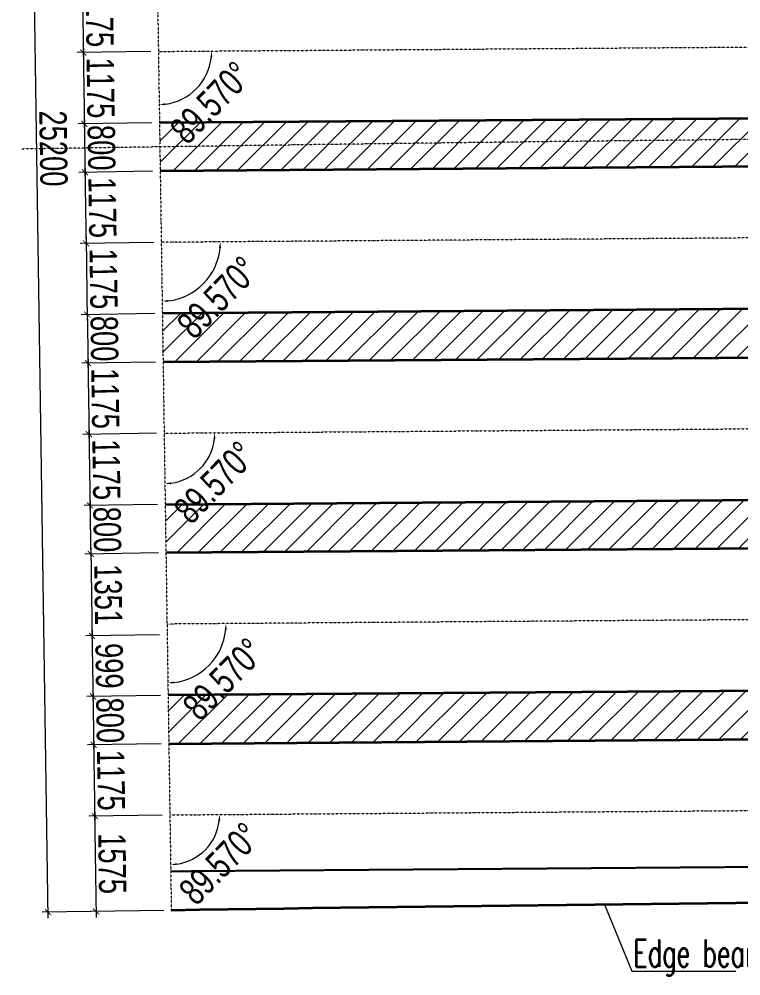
# Model space of a CAD drawing. Extents: x -2667085 to 4, y -2479164 to 2.
# Drawn here: x -2427180 to -2415282, y -2347937 to -2332149 of the extents above; entities that cross this region are included whole.
import ezdxf

# ---------------------------------------------------------------- set-up
doc = ezdxf.new("R2010")
doc.units = 0
doc.header["$MEASUREMENT"] = 0
doc.header["$PDMODE"] = 3
for name, pattern in [('DASHDOT', [1, 0.5, -0.25, 0, -0.25]), ('DASHED', [0.75, 0.5, -0.25]), ('ZXX0', [30, 13, -2, 0.5, -2, 12.5])]:
    doc.linetypes.add(name, pattern=pattern)
doc.layers.get('0').update_dxf_attribs({"linetype": 'CONTINUOUS'})
doc.layers.get('DEFPOINTS').update_dxf_attribs({"linetype": 'CONTINUOUS'})
for name, color, linetype, lineweight in [('桥－总－中心线', 1, 'ZXX0', 13), ('桥－构造轮廓－实线', 4, 'CONTINUOUS', 35), ('桥－构造轮廓－虚线', 3, 'DASHED', 25), ('桥－综合标注', 31, 'CONTINUOUS', 13), ('桥－综合说明', 7, 'CONTINUOUS', 13)]:
    doc.layers.add(name, color=color, linetype=linetype, lineweight=lineweight)
doc.styles.add('SMEDI', font='smsim.shx', dxfattribs={"width": 0.75, "bigfont": 'smfs.shx'})
doc.styles.add('TONGJI-FONT', font='simplex.shx', dxfattribs={"width": 0.65})
doc.dimstyles.new('1-150', dxfattribs={"dimtxt": 450, "dimasz": 100, "dimexe": 100, "dimexo": 125, "dimgap": 50, "dimtad": 1, "dimdec": 0, "dimtxsty": 'SMEDI', "dimblk": 'ARCHTICK', "dimcen": 2.5, "dimdle": 100, "dimclrd": 256, "dimclre": 256, "dimclrt": 256, "dimazin": 3, "dimtfac": 1, "dimtdec": 0, "dimtix": 1, "dimtmove": 2, "dimatfit": 3, "dimldrblk": 'ARCHTICK', "dimfxl": 2, "dimlwd": -1, "dimlwe": -1, "dimarcsym": 0})
doc.dimstyles.new('1-150角度', dxfattribs={"dimtxt": 450, "dimasz": 100, "dimexe": 100, "dimexo": 125, "dimgap": 5, "dimtad": 1, "dimdec": 3, "dimtxsty": 'SMEDI', "dimcen": 2.5, "dimdle": 100, "dimclrd": 256, "dimclre": 256, "dimclrt": 256, "dimadec": 3, "dimazin": 3, "dimtfac": 1, "dimtdec": 3, "dimtmove": 2, "dimatfit": 3, "dimldrblk": 'ARCHTICK', "dimfxl": 2, "dimlwd": -1, "dimlwe": -1, "dimarcsym": 0})
pattern_1 = [(45, (250756.52, 96797.04), (-176.776695, 176.776695), [])]

# ---------------------------------------------------------------- blocks, each defined once
blk = doc.blocks.new('_ArchTick')
at = {"color": 0, "linetype": 'ByBlock', "const_width": 0.15}
blk.add_lwpolyline([(-0.5, -0.5), (0.5, 0.5)], dxfattribs=at)
blk = doc.blocks.new('*D164')
at = {"layer": 'DEFPOINTS', "color": 0, "transparency": 16777216}
for p in [(-2424902, -2331507), (-2426123, -2332701), (-2424885, -2332682)]:
    blk.add_point(p, dxfattribs=at)
at = {"layer": '桥－综合标注', "transparency": 16777216}
for p, q in [((-2425027, -2331509), (-2426241, -2331527)), ((-2426142, -2331426), (-2426122, -2332801)), ((-2425009, -2332684), (-2426223, -2332702))]:
    blk.add_line(p, q, dxfattribs=at)
at = {"layer": '桥－综合标注', "transparency": 16777216, "xscale": 100, "yscale": 100, "zscale": 100}
for p, rotation in [((-2426141, -2331526), 90.85943669372008), ((-2426123, -2332701), 270.8594366937201)]:
    blk.add_blockref('_ArchTick', p, dxfattribs=dict(at, rotation=rotation))
at = {"layer": '桥－综合标注', "transparency": 16777216, "insert": (-2425857, -2332109), "char_height": 450, "attachment_point": 5, "rotation": 270.8594, "style": 'SMEDI'}
blk.add_mtext('\\A1;1175', dxfattribs=at)
blk = doc.blocks.new('*D165')
at = {"layer": 'DEFPOINTS', "color": 0, "transparency": 16777216}
for p in [(-2424885, -2332682), (-2426106, -2333876), (-2424867, -2333857)]:
    blk.add_point(p, dxfattribs=at)
at = {"layer": '桥－综合标注', "transparency": 16777216}
for p, q in [((-2426125, -2332601), (-2426104, -2333976)), ((-2425009, -2332684), (-2426223, -2332702)), ((-2424992, -2333859), (-2426206, -2333877))]:
    blk.add_line(p, q, dxfattribs=at)
at = {"layer": '桥－综合标注', "transparency": 16777216, "xscale": 100, "yscale": 100, "zscale": 100}
for p, rotation in [((-2426123, -2332701), 90.85943669372008), ((-2426106, -2333876), 270.8594366937201)]:
    blk.add_blockref('_ArchTick', p, dxfattribs=dict(at, rotation=rotation))
at = {"layer": '桥－综合标注', "transparency": 16777216, "insert": (-2425840, -2333284), "char_height": 450, "attachment_point": 5, "rotation": 270.8594, "style": 'SMEDI'}
blk.add_mtext('\\A1;1175', dxfattribs=at)
blk = doc.blocks.new('*D166')
at = {"layer": 'DEFPOINTS', "color": 0, "transparency": 16777216}
for p in [(-2424867, -2333857), (-2426094, -2334675), (-2424855, -2334657)]:
    blk.add_point(p, dxfattribs=at)
at = {"layer": '桥－综合标注', "transparency": 16777216}
for p, q in [((-2424992, -2333859), (-2426206, -2333877)), ((-2426107, -2333776), (-2426092, -2334775)), ((-2424980, -2334659), (-2426194, -2334677))]:
    blk.add_line(p, q, dxfattribs=at)
at = {"layer": '桥－综合标注', "transparency": 16777216, "xscale": 100, "yscale": 100, "zscale": 100}
for p, rotation in [((-2426106, -2333876), 90.85943669372008), ((-2426094, -2334675), 270.8594366937201)]:
    blk.add_blockref('_ArchTick', p, dxfattribs=dict(at, rotation=rotation))
at = {"layer": '桥－综合标注', "transparency": 16777216, "insert": (-2425825, -2334271), "char_height": 450, "attachment_point": 5, "rotation": 270.8594, "style": 'SMEDI'}
blk.add_mtext('\\A1;800', dxfattribs=at)
blk = doc.blocks.new('*D167')
at = {"layer": 'DEFPOINTS', "color": 0, "transparency": 16777216}
for p in [(-2424855, -2334657), (-2426076, -2335850), (-2424837, -2335832)]:
    blk.add_point(p, dxfattribs=at)
at = {"layer": '桥－综合标注', "transparency": 16777216}
for p, q in [((-2424980, -2334659), (-2426194, -2334677)), ((-2426095, -2334575), (-2426075, -2335950)), ((-2424962, -2335834), (-2426176, -2335852))]:
    blk.add_line(p, q, dxfattribs=at)
at = {"layer": '桥－综合标注', "transparency": 16777216, "xscale": 100, "yscale": 100, "zscale": 100}
for p, rotation in [((-2426094, -2334675), 90.85943669372008), ((-2426076, -2335850), 270.8594366937201)]:
    blk.add_blockref('_ArchTick', p, dxfattribs=dict(at, rotation=rotation))
at = {"layer": '桥－综合标注', "transparency": 16777216, "insert": (-2425810, -2335259), "char_height": 450, "attachment_point": 5, "rotation": 270.8594, "style": 'SMEDI'}
blk.add_mtext('\\A1;1175', dxfattribs=at)
blk = doc.blocks.new('*D168')
at = {"layer": 'DEFPOINTS', "color": 0, "transparency": 16777216}
for p in [(-2424837, -2335832), (-2426058, -2337025), (-2424820, -2337007)]:
    blk.add_point(p, dxfattribs=at)
at = {"layer": '桥－综合标注', "transparency": 16777216}
for p, q in [((-2426078, -2335750), (-2426057, -2337125)), ((-2424962, -2335834), (-2426176, -2335852)), ((-2424945, -2337009), (-2426158, -2337027))]:
    blk.add_line(p, q, dxfattribs=at)
at = {"layer": '桥－综合标注', "transparency": 16777216, "xscale": 100, "yscale": 100, "zscale": 100}
for p, rotation in [((-2426076, -2335850), 90.85943669372008), ((-2426058, -2337025), 270.8594366937201)]:
    blk.add_blockref('_ArchTick', p, dxfattribs=dict(at, rotation=rotation))
at = {"layer": '桥－综合标注', "transparency": 16777216, "insert": (-2425792, -2336434), "char_height": 450, "attachment_point": 5, "rotation": 270.8594, "style": 'SMEDI'}
blk.add_mtext('\\A1;1175', dxfattribs=at)
blk = doc.blocks.new('*D169')
at = {"layer": 'DEFPOINTS', "color": 0, "transparency": 16777216}
for p in [(-2424820, -2337007), (-2426046, -2337825), (-2424808, -2337806)]:
    blk.add_point(p, dxfattribs=at)
at = {"layer": '桥－综合标注', "transparency": 16777216}
for p, q in [((-2424945, -2337009), (-2426158, -2337027)), ((-2426060, -2336925), (-2426045, -2337925)), ((-2424933, -2337808), (-2426146, -2337827))]:
    blk.add_line(p, q, dxfattribs=at)
at = {"layer": '桥－综合标注', "transparency": 16777216, "xscale": 100, "yscale": 100, "zscale": 100}
for p, rotation in [((-2426058, -2337025), 90.85943669372008), ((-2426046, -2337825), 270.8594366937201)]:
    blk.add_blockref('_ArchTick', p, dxfattribs=dict(at, rotation=rotation))
at = {"layer": '桥－综合标注', "transparency": 16777216, "insert": (-2425777, -2337421), "char_height": 450, "attachment_point": 5, "rotation": 270.8594, "style": 'SMEDI'}
blk.add_mtext('\\A1;800', dxfattribs=at)
blk = doc.blocks.new('*D170')
at = {"layer": 'DEFPOINTS', "color": 0, "transparency": 16777216}
for p in [(-2424808, -2337806), (-2426029, -2339000), (-2424790, -2338981)]:
    blk.add_point(p, dxfattribs=at)
at = {"layer": '桥－综合标注', "transparency": 16777216}
for p, q in [((-2424933, -2337808), (-2426146, -2337827)), ((-2426048, -2337725), (-2426027, -2339100)), ((-2424915, -2338983), (-2426129, -2339001))]:
    blk.add_line(p, q, dxfattribs=at)
at = {"layer": '桥－综合标注', "transparency": 16777216, "xscale": 100, "yscale": 100, "zscale": 100}
for p, rotation in [((-2426046, -2337825), 90.85943669372008), ((-2426029, -2339000), 270.8594366937201)]:
    blk.add_blockref('_ArchTick', p, dxfattribs=dict(at, rotation=rotation))
at = {"layer": '桥－综合标注', "transparency": 16777216, "insert": (-2425763, -2338408), "char_height": 450, "attachment_point": 5, "rotation": 270.8594, "style": 'SMEDI'}
blk.add_mtext('\\A1;1175', dxfattribs=at)
blk = doc.blocks.new('*D171')
at = {"layer": 'DEFPOINTS', "color": 0, "transparency": 16777216}
for p in [(-2424790, -2338981), (-2426011, -2340175), (-2424772, -2340156)]:
    blk.add_point(p, dxfattribs=at)
at = {"layer": '桥－综合标注', "transparency": 16777216}
for p, q in [((-2426030, -2338900), (-2426010, -2340275)), ((-2424915, -2338983), (-2426129, -2339001)), ((-2424897, -2340158), (-2426111, -2340176))]:
    blk.add_line(p, q, dxfattribs=at)
at = {"layer": '桥－综合标注', "transparency": 16777216, "xscale": 100, "yscale": 100, "zscale": 100}
for p, rotation in [((-2426029, -2339000), 90.85943669372008), ((-2426011, -2340175), 270.8594366937201)]:
    blk.add_blockref('_ArchTick', p, dxfattribs=dict(at, rotation=rotation))
at = {"layer": '桥－综合标注', "transparency": 16777216, "insert": (-2425745, -2339583), "char_height": 450, "attachment_point": 5, "rotation": 270.8594, "style": 'SMEDI'}
blk.add_mtext('\\A1;1175', dxfattribs=at)
blk = doc.blocks.new('*D172')
at = {"layer": 'DEFPOINTS', "color": 0, "transparency": 16777216}
for p in [(-2424772, -2340156), (-2425999, -2340975), (-2424760, -2340956)]:
    blk.add_point(p, dxfattribs=at)
at = {"layer": '桥－综合标注', "transparency": 16777216}
for p, q in [((-2424897, -2340158), (-2426111, -2340176)), ((-2426013, -2340075), (-2425998, -2341075)), ((-2424885, -2340958), (-2426099, -2340976))]:
    blk.add_line(p, q, dxfattribs=at)
at = {"layer": '桥－综合标注', "transparency": 16777216, "xscale": 100, "yscale": 100, "zscale": 100}
for p, rotation in [((-2426011, -2340175), 90.85943669372008), ((-2425999, -2340975), 270.8594366937201)]:
    blk.add_blockref('_ArchTick', p, dxfattribs=dict(at, rotation=rotation))
at = {"layer": '桥－综合标注', "transparency": 16777216, "insert": (-2425730, -2340571), "char_height": 450, "attachment_point": 5, "rotation": 270.8594, "style": 'SMEDI'}
blk.add_mtext('\\A1;800', dxfattribs=at)
blk = doc.blocks.new('*D173')
at = {"layer": 'DEFPOINTS', "color": 0, "transparency": 16777216}
for p in [(-2424760, -2340956), (-2425979, -2342326), (-2424740, -2342307)]:
    blk.add_point(p, dxfattribs=at)
at = {"layer": '桥－综合标注', "transparency": 16777216}
for p, q in [((-2424885, -2340958), (-2426099, -2340976)), ((-2426001, -2340875), (-2425977, -2342426)), ((-2424865, -2342309), (-2426079, -2342327))]:
    blk.add_line(p, q, dxfattribs=at)
at = {"layer": '桥－综合标注', "transparency": 16777216, "xscale": 100, "yscale": 100, "zscale": 100}
for p, rotation in [((-2425999, -2340975), 90.85943669372008), ((-2425979, -2342326), 270.8594366937201)]:
    blk.add_blockref('_ArchTick', p, dxfattribs=dict(at, rotation=rotation))
at = {"layer": '桥－综合标注', "transparency": 16777216, "insert": (-2425714, -2341646), "char_height": 450, "attachment_point": 5, "rotation": 270.8594, "style": 'SMEDI'}
blk.add_mtext('\\A1;1351', dxfattribs=at)
blk = doc.blocks.new('*D174')
at = {"layer": 'DEFPOINTS', "color": 0, "transparency": 16777216}
for p in [(-2424740, -2342307), (-2425964, -2343325), (-2424725, -2343306)]:
    blk.add_point(p, dxfattribs=at)
at = {"layer": '桥－综合标注', "transparency": 16777216}
for p, q in [((-2425980, -2342226), (-2425962, -2343424)), ((-2424865, -2342309), (-2426079, -2342327)), ((-2424850, -2343308), (-2426064, -2343326))]:
    blk.add_line(p, q, dxfattribs=at)
at = {"layer": '桥－综合标注', "transparency": 16777216, "xscale": 100, "yscale": 100, "zscale": 100}
for p, rotation in [((-2425979, -2342326), 90.85943669372008), ((-2425964, -2343325), 270.8594366937201)]:
    blk.add_blockref('_ArchTick', p, dxfattribs=dict(at, rotation=rotation))
at = {"layer": '桥－综合标注', "transparency": 16777216, "insert": (-2425696, -2342821), "char_height": 450, "attachment_point": 5, "rotation": 270.8594, "style": 'SMEDI'}
blk.add_mtext('\\A1;999', dxfattribs=at)
blk = doc.blocks.new('*D175')
at = {"layer": 'DEFPOINTS', "color": 0, "transparency": 16777216}
for p in [(-2424725, -2343306), (-2425952, -2344124), (-2424713, -2344106)]:
    blk.add_point(p, dxfattribs=at)
at = {"layer": '桥－综合标注', "transparency": 16777216}
for p, q in [((-2424850, -2343308), (-2426064, -2343326)), ((-2425965, -2343225), (-2425950, -2344224)), ((-2424838, -2344108), (-2426052, -2344126))]:
    blk.add_line(p, q, dxfattribs=at)
at = {"layer": '桥－综合标注', "transparency": 16777216, "xscale": 100, "yscale": 100, "zscale": 100}
for p, rotation in [((-2425964, -2343325), 90.85943669372008), ((-2425952, -2344124), 270.8594366937201)]:
    blk.add_blockref('_ArchTick', p, dxfattribs=dict(at, rotation=rotation))
at = {"layer": '桥－综合标注', "transparency": 16777216, "insert": (-2425683, -2343720), "char_height": 450, "attachment_point": 5, "rotation": 270.8594, "style": 'SMEDI'}
blk.add_mtext('\\A1;800', dxfattribs=at)
blk = doc.blocks.new('*D176')
at = {"layer": 'DEFPOINTS', "color": 0, "transparency": 16777216}
for p in [(-2424713, -2344106), (-2425934, -2345299), (-2424696, -2345281)]:
    blk.add_point(p, dxfattribs=at)
at = {"layer": '桥－综合标注', "transparency": 16777216}
for p, q in [((-2424838, -2344108), (-2426052, -2344126)), ((-2425953, -2344024), (-2425933, -2345399)), ((-2424821, -2345283), (-2426034, -2345301))]:
    blk.add_line(p, q, dxfattribs=at)
at = {"layer": '桥－综合标注', "transparency": 16777216, "xscale": 100, "yscale": 100, "zscale": 100}
for p, rotation in [((-2425952, -2344124), 90.85943669372008), ((-2425934, -2345299), 270.8594366937201)]:
    blk.add_blockref('_ArchTick', p, dxfattribs=dict(at, rotation=rotation))
at = {"layer": '桥－综合标注', "transparency": 16777216, "insert": (-2425668, -2344708), "char_height": 450, "attachment_point": 5, "rotation": 270.8594, "style": 'SMEDI'}
blk.add_mtext('\\A1;1175', dxfattribs=at)
blk = doc.blocks.new('*D177')
at = {"layer": 'DEFPOINTS', "color": 0, "transparency": 16777216}
for p in [(-2424696, -2345281), (-2425911, -2346874), (-2424672, -2346856)]:
    blk.add_point(p, dxfattribs=at)
at = {"layer": '桥－综合标注', "transparency": 16777216}
for p, q in [((-2425936, -2345199), (-2425909, -2346974)), ((-2424821, -2345283), (-2426034, -2345301)), ((-2424797, -2346857), (-2426011, -2346876))]:
    blk.add_line(p, q, dxfattribs=at)
at = {"layer": '桥－综合标注', "transparency": 16777216, "xscale": 100, "yscale": 100, "zscale": 100}
for p, rotation in [((-2425934, -2345299), 90.85943669372008), ((-2425911, -2346874), 270.8594366937201)]:
    blk.add_blockref('_ArchTick', p, dxfattribs=dict(at, rotation=rotation))
at = {"layer": '桥－综合标注', "transparency": 16777216, "insert": (-2425648, -2346083), "char_height": 450, "attachment_point": 5, "rotation": 270.8594, "style": 'SMEDI'}
blk.add_mtext('\\A1;1575', dxfattribs=at)
blk = doc.blocks.new('*D206')
at = {"layer": 'DEFPOINTS', "color": 0, "transparency": 16777216}
for p in [(-2427081, -2321689), (-2425050, -2321658), (-2424672, -2346856)]:
    blk.add_point(p, dxfattribs=at)
at = {"layer": '桥－综合标注', "transparency": 16777216}
for p, q in [((-2425175, -2321660), (-2427180, -2321690)), ((-2426701, -2346986), (-2427082, -2321589)), ((-2424797, -2346857), (-2426803, -2346887))]:
    blk.add_line(p, q, dxfattribs=at)
at = {"layer": '桥－综合标注', "transparency": 16777216, "xscale": 100, "yscale": 100, "zscale": 100}
for p, rotation in [((-2427081, -2321689), 90.85943672221049), ((-2426703, -2346886), 270.8594367222105)]:
    blk.add_blockref('_ArchTick', p, dxfattribs=dict(at, rotation=rotation))
at = {"layer": '桥－综合标注', "transparency": 16777216, "insert": (-2426617, -2334283), "char_height": 450, "attachment_point": 5, "rotation": 270.8594, "style": 'SMEDI'}
blk.add_mtext('\\A1;25200', dxfattribs=at)
blk = doc.blocks.new('*D207')
at = {"layer": 'DEFPOINTS', "color": 0, "transparency": 16777216}
for p in [(-2425050, -2321658), (-2394862, -2323007), (-2425026, -2323233), (-2424627, -2323905), (-2424672, -2346856)]:
    blk.add_point(p, dxfattribs=at)
at = {"layer": '桥－综合标注', "transparency": 16777216}
blk.add_arc((-2425026, -2323233), 782, 278.1942, 353.095, dxfattribs=at)
for points in [[(-2424267, -2323326), (-2424234, -2323328), (-2424245, -2323227)], [(-2424914, -2324024), (-2424916, -2323990), (-2425015, -2324015)]]:
    blk.add_solid(points, dxfattribs=at)
at = {"layer": '桥－综合标注', "transparency": 16777216, "insert": (-2424231, -2324010), "char_height": 450, "attachment_point": 5, "rotation": 45.6446, "style": 'SMEDI'}
blk.add_mtext('\\A1;89.570°', dxfattribs=at)
blk = doc.blocks.new('*D208')
at = {"layer": 'DEFPOINTS', "color": 0, "transparency": 16777216}
for p in [(-2425050, -2321658), (-2394862, -2326157), (-2424979, -2326383), (-2424492, -2327202), (-2424672, -2346856)]:
    blk.add_point(p, dxfattribs=at)
at = {"layer": '桥－综合标注', "transparency": 16777216}
blk.add_arc((-2424979, -2326383), 953, 276.8729, 354.4163, dxfattribs=at)
for points in [[(-2424047, -2326475), (-2424014, -2326476), (-2424026, -2326376)], [(-2424864, -2327346), (-2424866, -2327313), (-2424965, -2327336)]]:
    blk.add_solid(points, dxfattribs=at)
at = {"layer": '桥－综合标注', "transparency": 16777216, "insert": (-2424061, -2327280), "char_height": 450, "attachment_point": 5, "rotation": 45.6446, "style": 'SMEDI'}
blk.add_mtext('\\A1;89.570°', dxfattribs=at)
blk = doc.blocks.new('*D209')
at = {"layer": 'DEFPOINTS', "color": 0, "transparency": 16777216}
for p in [(-2425050, -2321658), (-2394862, -2329307), (-2424932, -2329532), (-2424421, -2330392), (-2424672, -2346856)]:
    blk.add_point(p, dxfattribs=at)
at = {"layer": '桥－综合标注', "transparency": 16777216}
blk.add_arc((-2424932, -2329532), 1000, 276.5907, 354.6985, dxfattribs=at)
for points in [[(-2423953, -2329624), (-2423919, -2329626), (-2423932, -2329525)], [(-2424816, -2330543), (-2424818, -2330509), (-2424917, -2330533)]]:
    blk.add_solid(points, dxfattribs=at)
at = {"layer": '桥－综合标注', "transparency": 16777216, "insert": (-2423981, -2330462), "char_height": 450, "attachment_point": 5, "rotation": 45.6446, "style": 'SMEDI'}
blk.add_mtext('\\A1;89.570°', dxfattribs=at)
blk = doc.blocks.new('*D210')
at = {"layer": 'DEFPOINTS', "color": 0, "transparency": 16777216}
for p in [(-2425050, -2321658), (-2394862, -2332457), (-2424885, -2332682), (-2424436, -2333437), (-2424672, -2346856)]:
    blk.add_point(p, dxfattribs=at)
at = {"layer": '桥－综合标注', "transparency": 16777216}
blk.add_arc((-2424885, -2332682), 878, 277.3875, 353.9017, dxfattribs=at)
for points in [[(-2424028, -2332775), (-2423995, -2332776), (-2424006, -2332676)], [(-2424770, -2333570), (-2424773, -2333536), (-2424871, -2333560)]]:
    blk.add_solid(points, dxfattribs=at)
at = {"layer": '桥－综合标注', "transparency": 16777216, "insert": (-2424021, -2333527), "char_height": 450, "attachment_point": 5, "rotation": 45.6446, "style": 'SMEDI'}
blk.add_mtext('\\A1;89.570°', dxfattribs=at)
blk = doc.blocks.new('*D211')
at = {"layer": 'DEFPOINTS', "color": 0, "transparency": 16777216}
for p in [(-2425050, -2321658), (-2394862, -2335607), (-2424837, -2335832), (-2424340, -2336668), (-2424672, -2346856)]:
    blk.add_point(p, dxfattribs=at)
at = {"layer": '桥－综合标注', "transparency": 16777216}
blk.add_arc((-2424837, -2335832), 973, 276.7533, 354.5358, dxfattribs=at)
for points in [[(-2423886, -2335924), (-2423852, -2335925), (-2423865, -2335824)], [(-2424722, -2336814), (-2424724, -2336781), (-2424823, -2336804)]]:
    blk.add_solid(points, dxfattribs=at)
at = {"layer": '桥－综合标注', "transparency": 16777216, "insert": (-2423906, -2336742), "char_height": 450, "attachment_point": 5, "rotation": 45.6446, "style": 'SMEDI'}
blk.add_mtext('\\A1;89.570°', dxfattribs=at)
blk = doc.blocks.new('*D212')
at = {"layer": 'DEFPOINTS', "color": 0, "transparency": 16777216}
for p in [(-2425050, -2321658), (-2394862, -2338757), (-2424790, -2338981), (-2424364, -2339698), (-2424672, -2346856)]:
    blk.add_point(p, dxfattribs=at)
at = {"layer": '桥－综合标注', "transparency": 16777216}
blk.add_arc((-2424790, -2338981), 834, 277.7348, 353.5543, dxfattribs=at)
for points in [[(-2423978, -2339074), (-2423945, -2339076), (-2423956, -2338975)], [(-2424677, -2339824), (-2424679, -2339791), (-2424778, -2339815)]]:
    blk.add_solid(points, dxfattribs=at)
at = {"layer": '桥－综合标注', "transparency": 16777216, "insert": (-2423958, -2339795), "char_height": 450, "attachment_point": 5, "rotation": 45.6446, "style": 'SMEDI'}
blk.add_mtext('\\A1;89.570°', dxfattribs=at)
blk = doc.blocks.new('*D213')
at = {"layer": 'DEFPOINTS', "color": 0, "transparency": 16777216}
for p in [(-2425050, -2321658), (-2394862, -2341907), (-2424743, -2342131), (-2424247, -2342966), (-2424672, -2346856)]:
    blk.add_point(p, dxfattribs=at)
at = {"layer": '桥－综合标注', "transparency": 16777216}
blk.add_arc((-2424743, -2342131), 972, 276.7596, 354.5296, dxfattribs=at)
for points in [[(-2423792, -2342223), (-2423759, -2342224), (-2423771, -2342124)], [(-2424627, -2343112), (-2424630, -2343079), (-2424728, -2343102)]]:
    blk.add_solid(points, dxfattribs=at)
at = {"layer": '桥－综合标注', "transparency": 16777216, "insert": (-2423812, -2343041), "char_height": 450, "attachment_point": 5, "rotation": 45.6446, "style": 'SMEDI'}
blk.add_mtext('\\A1;89.570°', dxfattribs=at)
blk = doc.blocks.new('*D214')
at = {"layer": 'DEFPOINTS', "color": 0, "transparency": 16777216}
for p in [(-2425050, -2321658), (-2394862, -2345057), (-2424696, -2345281), (-2424276, -2345986), (-2424672, -2346856)]:
    blk.add_point(p, dxfattribs=at)
at = {"layer": '桥－综合标注', "transparency": 16777216}
blk.add_arc((-2424696, -2345281), 820, 277.8472, 353.442, dxfattribs=at)
for points in [[(-2423897, -2345373), (-2423864, -2345375), (-2423875, -2345275)], [(-2424582, -2346110), (-2424585, -2346077), (-2424683, -2346101)]]:
    blk.add_solid(points, dxfattribs=at)
at = {"layer": '桥－综合标注', "transparency": 16777216, "insert": (-2423873, -2346085), "char_height": 450, "attachment_point": 5, "rotation": 45.6446, "style": 'SMEDI'}
blk.add_mtext('\\A1;89.570°', dxfattribs=at)
blk = doc.blocks.new('*D215')
at = {"layer": 'DEFPOINTS', "color": 0, "transparency": 16777216}
for p in [(-2394862, -2321432), (-2394862, -2323007), (-2425026, -2323233), (-2395705, -2323499), (-2394862, -2346632)]:
    blk.add_point(p, dxfattribs=at)
at = {"layer": '桥－综合标注', "transparency": 16777216}
blk.add_arc((-2394862, -2323007), 976, 186.301, 264.1287, dxfattribs=at)
for points in [[(-2395849, -2323115), (-2395816, -2323113), (-2395838, -2323014)], [(-2394961, -2323962), (-2394963, -2323995), (-2394862, -2323983)]]:
    blk.add_solid(points, dxfattribs=at)
at = {"layer": '桥－综合标注', "transparency": 16777216, "insert": (-2395782, -2323934), "char_height": 450, "attachment_point": 5, "rotation": 315.2149, "style": 'SMEDI'}
blk.add_mtext('\\A1;89.570°', dxfattribs=at)
blk = doc.blocks.new('*D216')
at = {"layer": 'DEFPOINTS', "color": 0, "transparency": 16777216}
for p in [(-2394862, -2321432), (-2394862, -2326157), (-2424979, -2326383), (-2395775, -2326690), (-2394862, -2346632)]:
    blk.add_point(p, dxfattribs=at)
at = {"layer": '桥－综合标注', "transparency": 16777216}
for start, end in [(169.5859, 175.0078), (180.4297, 270), (275.4219, 280.8439)]:
    blk.add_arc((-2394862, -2326157), 1057, start, end, dxfattribs=at)
for points in [[(-2395898, -2326066), (-2395932, -2326064), (-2395919, -2326165)], [(-2394761, -2327226), (-2394763, -2327193), (-2394862, -2327214)]]:
    blk.add_solid(points, dxfattribs=at)
at = {"layer": '桥－综合标注', "transparency": 16777216, "insert": (-2395445, -2326744), "char_height": 450, "attachment_point": 5, "rotation": 315.2149, "style": 'SMEDI'}
blk.add_mtext('\\A1;89.570°', dxfattribs=at)
blk = doc.blocks.new('*D217')
at = {"layer": 'DEFPOINTS', "color": 0, "transparency": 16777216}
for p in [(-2394862, -2321432), (-2394862, -2329307), (-2424932, -2329532), (-2395708, -2329801), (-2394862, -2346632)]:
    blk.add_point(p, dxfattribs=at)
at = {"layer": '桥－综合标注', "transparency": 16777216}
blk.add_arc((-2394862, -2329307), 979, 186.2836, 264.1461, dxfattribs=at)
for points in [[(-2395852, -2329415), (-2395819, -2329413), (-2395841, -2329314)], [(-2394961, -2330264), (-2394963, -2330298), (-2394862, -2330286)]]:
    blk.add_solid(points, dxfattribs=at)
at = {"layer": '桥－综合标注', "transparency": 16777216, "insert": (-2395784, -2330236), "char_height": 450, "attachment_point": 5, "rotation": 315.2149, "style": 'SMEDI'}
blk.add_mtext('\\A1;89.570°', dxfattribs=at)
blk = doc.blocks.new('*D218')
at = {"layer": 'DEFPOINTS', "color": 0, "transparency": 16777216}
for p in [(-2394862, -2321432), (-2394862, -2332457), (-2424885, -2332682), (-2395691, -2332941), (-2394862, -2346632)]:
    blk.add_point(p, dxfattribs=at)
at = {"layer": '桥－综合标注', "transparency": 16777216}
blk.add_arc((-2394862, -2332457), 960, 186.401, 264.0287, dxfattribs=at)
for points in [[(-2395833, -2332565), (-2395799, -2332563), (-2395822, -2332464)], [(-2394961, -2333395), (-2394963, -2333428), (-2394862, -2333417)]]:
    blk.add_solid(points, dxfattribs=at)
at = {"layer": '桥－综合标注', "transparency": 16777216, "insert": (-2395771, -2333373), "char_height": 450, "attachment_point": 5, "rotation": 315.2149, "style": 'SMEDI'}
blk.add_mtext('\\A1;89.570°', dxfattribs=at)
blk = doc.blocks.new('*D219')
at = {"layer": 'DEFPOINTS', "color": 0, "transparency": 16777216}
for p in [(-2394862, -2321432), (-2394862, -2335607), (-2424837, -2335832), (-2395613, -2336045), (-2394862, -2346632)]:
    blk.add_point(p, dxfattribs=at)
at = {"layer": '桥－综合标注', "transparency": 16777216}
blk.add_arc((-2394862, -2335607), 869, 187.025, 263.4047, dxfattribs=at)
for points in [[(-2395741, -2335714), (-2395708, -2335712), (-2395731, -2335613)], [(-2394961, -2336454), (-2394963, -2336487), (-2394862, -2336476)]]:
    blk.add_solid(points, dxfattribs=at)
at = {"layer": '桥－综合标注', "transparency": 16777216, "insert": (-2395707, -2336458), "char_height": 450, "attachment_point": 5, "rotation": 315.2149, "style": 'SMEDI'}
blk.add_mtext('\\A1;89.570°', dxfattribs=at)
blk = doc.blocks.new('*D220')
at = {"layer": 'DEFPOINTS', "color": 0, "transparency": 16777216}
for p in [(-2394862, -2321432), (-2394862, -2338757), (-2424790, -2338981), (-2395785, -2339296), (-2394862, -2346632)]:
    blk.add_point(p, dxfattribs=at)
at = {"layer": '桥－综合标注', "transparency": 16777216}
for start, end in [(169.7042, 175.067), (180.4297, 270), (275.3627, 280.7255)]:
    blk.add_arc((-2394862, -2338757), 1069, start, end, dxfattribs=at)
for points in [[(-2395910, -2338666), (-2395944, -2338664), (-2395931, -2338765)], [(-2394761, -2339838), (-2394763, -2339804), (-2394862, -2339826)]]:
    blk.add_solid(points, dxfattribs=at)
at = {"layer": '桥－综合标注', "transparency": 16777216, "insert": (-2395453, -2339352), "char_height": 450, "attachment_point": 5, "rotation": 315.2149, "style": 'SMEDI'}
blk.add_mtext('\\A1;89.570°', dxfattribs=at)
blk = doc.blocks.new('*D221')
at = {"layer": 'DEFPOINTS', "color": 0, "transparency": 16777216}
for p in [(-2394862, -2321432), (-2394862, -2341907), (-2424743, -2342131), (-2395880, -2342502), (-2394862, -2346632)]:
    blk.add_point(p, dxfattribs=at)
at = {"layer": '桥－综合标注', "transparency": 16777216}
blk.add_arc((-2394862, -2341907), 1179, 185.2903, 265.1394, dxfattribs=at)
for points in [[(-2396053, -2342016), (-2396019, -2342015), (-2396041, -2341916)], [(-2394961, -2343065), (-2394963, -2343098), (-2394862, -2343086)]]:
    blk.add_solid(points, dxfattribs=at)
at = {"layer": '桥－综合标注', "transparency": 16777216, "insert": (-2395531, -2342581), "char_height": 450, "attachment_point": 5, "rotation": 315.2149, "style": 'SMEDI'}
blk.add_mtext('\\A1;89.570°', dxfattribs=at)
blk = doc.blocks.new('*D222')
at = {"layer": 'DEFPOINTS', "color": 0, "transparency": 16777216}
for p in [(-2394862, -2321432), (-2394862, -2345057), (-2424696, -2345281), (-2395576, -2345474), (-2394862, -2346632)]:
    blk.add_point(p, dxfattribs=at)
at = {"layer": '桥－综合标注', "transparency": 16777216}
blk.add_arc((-2394862, -2345057), 827, 187.3637, 263.0661, dxfattribs=at)
for points in [[(-2395699, -2345164), (-2395665, -2345162), (-2395689, -2345063)], [(-2394961, -2345861), (-2394963, -2345894), (-2394862, -2345884)]]:
    blk.add_solid(points, dxfattribs=at)
at = {"layer": '桥－综合标注', "transparency": 16777216, "insert": (-2395677, -2345878), "char_height": 450, "attachment_point": 5, "rotation": 315.2149, "style": 'SMEDI'}
blk.add_mtext('\\A1;89.570°', dxfattribs=at)

msp = doc.modelspace()

# ---------------------------------------------------------------- hatches: boundary and pattern name
at = {"layer": '桥－综合标注'}
h = msp.add_hatch(dxfattribs=at)
h.set_pattern_fill('ANSI31', color=8, scale=2000, style=0)
h.set_pattern_definition(pattern_1)
h.paths.add_polyline_path([(-2394862.0119, -2334431.9079), (-2424854.8877, -2334656.8587), (-2424866.8861, -2333857.0275), (-2394862.0119, -2333631.9867)])
h = msp.add_hatch(dxfattribs=at)
h.set_pattern_fill('ANSI31', color=8, scale=2000, style=0)
h.set_pattern_definition(pattern_1)
h.paths.add_polyline_path([(-2424807.6397, -2337806.4917), (-2394862.0119, -2337581.8953), (-2394862.0119, -2336781.974), (-2424819.6381, -2337006.6605)])
h = msp.add_hatch(dxfattribs=at)
h.set_pattern_fill('ANSI31', color=8, scale=2000, style=0)
h.set_pattern_definition(pattern_1)
h.paths.add_polyline_path([(-2394862.0119, -2340731.8826), (-2424760.3916, -2340956.1247), (-2424772.39, -2340156.2934), (-2394862.0119, -2339931.9614)])
h = msp.add_hatch(dxfattribs=at)
h.set_pattern_fill('ANSI31', color=8, scale=2000, style=0)
h.set_pattern_definition(pattern_1)
h.paths.add_polyline_path([(-2394862.0119, -2343081.9487), (-2424725.142, -2343305.9264), (-2424713.1436, -2344105.7577), (-2394862.0119, -2343881.87)])

# ---------------------------------------------------------------- linework, layer by layer
at = {"layer": '桥－总－中心线', "linetype": 'DASHDOT', "ltscale": 5}
for p, q in [((-2425094.8781, -2318658.6981), (-2424671.894, -2346855.5256)), ((-2424884.5109, -2332682.1266), (-2394892.0119, -2332457.1787)), ((-2394892.0119, -2335607.166), (-2424837.2629, -2335831.7596)), ((-2424790.0148, -2338981.3926), (-2394892.0119, -2338757.1533)), ((-2394892.0119, -2341907.1407), (-2424742.7668, -2342131.0255)), ((-2424695.5188, -2345280.6585), (-2394892.0119, -2345057.128))]:
    msp.add_line(p, q, dxfattribs=at)
msp.add_arc((-2394862.0119, -4334031.9453), 1999999.998, 89.9246857985, 90.9245356534, dxfattribs=at)
at = {"layer": '桥－构造轮廓－实线'}
for p, q in [((-2424866.8861, -2333857.0275), (-2394892.0119, -2333632.2117)), ((-2394892.0119, -2334432.133), (-2424854.8877, -2334656.8587)), ((-2394892.0119, -2336782.199), (-2424819.6381, -2337006.6605)), ((-2424807.6397, -2337806.4917), (-2394892.0119, -2337582.1203)), ((-2424772.39, -2340156.2934), (-2394892.0119, -2339932.1864)), ((-2394892.0119, -2340732.1076), (-2424760.3916, -2340956.1247)), ((-2394892.0119, -2343082.1737), (-2424725.142, -2343305.9264)), ((-2424713.1436, -2344105.7577), (-2394892.0119, -2343882.095))]:
    msp.add_line(p, q, dxfattribs=at)
msp.add_arc((-2394862.0117, -4334031.9473), 1987400, 90.000864891, 90.8594366983, dxfattribs=at)
at = {"layer": '桥－构造轮廓－虚线', "color": 3, "linetype": 'DASHED', "ltscale": 2}
msp.add_line((-2424681.5989, -2346208.5802), (-2394892.0119, -2345985.1541), dxfattribs=at)
at = {"layer": '桥－综合标注'}
for p, q in [((-2417532.8532, -2346761.2579), (-2417082.0278, -2347859.7887)), ((-2417082.0278, -2347859.7887), (-2415364.6214, -2347859.7887))]:
    msp.add_line(p, q, dxfattribs=at)

# ---------------------------------------------------------------- texts
at = {"layer": '桥－综合说明', "style": 'TONGJI-FONT', "width": 0.65}
msp.add_text('Edge beam edge line 2', height=450, dxfattribs=at).set_placement((-2417056.5323, -2347786.5458))

# ---------------------------------------------------------------- dimensions: what is measured, and where the dimension line sits
at = {"layer": '桥－综合标注'}
for base, line1, line2, picture, middle in [((-2395705.0536, -2323499.3586), ((-2425026.255, -2323233.2277), (-2394862.0119, -2323006.9916)), ((-2394862.0119, -2321431.9473), (-2394862.0119, -2346631.9473)), '*D215', (-2395782.2289, -2323934.1363)), ((-2395774.8647, -2326690.1182), ((-2424979.007, -2326382.8607), (-2394862.0119, -2326156.979)), ((-2394862.0119, -2321431.9473), (-2394862.0119, -2346631.9473)), '*D216', (-2395444.6884, -2326744.042)), ((-2395707.5607, -2329800.7975), ((-2394862.0119, -2321431.9473), (-2394862.0119, -2346631.9473)), ((-2394862.0119, -2329306.9663), (-2424931.759, -2329532.4936)), '*D217', (-2395784.2742, -2330236.1717)), ((-2395690.9501, -2332941.0837), ((-2394862.0119, -2321431.9473), (-2394862.0119, -2346631.9473)), ((-2424884.5109, -2332682.1266), (-2394862.0119, -2332456.9537)), '*D218', (-2395770.7234, -2333372.5062)), ((-2395612.5942, -2336045.3083), ((-2394862.0119, -2321431.9473), (-2394862.0119, -2346631.9473)), ((-2394862.0119, -2335606.941), (-2424837.2629, -2335831.7596)), '*D219', (-2395706.8012, -2336458.0901)), ((-2395784.9323, -2339295.9473), ((-2394862.0119, -2321431.9473), (-2394862.0119, -2346631.9473)), ((-2424790.0148, -2338981.3926), (-2394862.0119, -2338756.9283)), '*D220', (-2395452.9014, -2339352.2662)), ((-2395880.221, -2342501.5868), ((-2394862.0119, -2321431.9473), (-2394862.0119, -2346631.9473)), ((-2394862.0119, -2341906.9157), (-2424742.7668, -2342131.0255)), '*D221', (-2395530.6374, -2342580.5748)), ((-2395575.9774, -2345473.8848), ((-2394862.0119, -2321431.9473), (-2394862.0119, -2346631.9473)), ((-2424695.5188, -2345280.6585), (-2394862.0119, -2345056.903)), '*D222', (-2395676.9293, -2345877.9554)), ((-2424626.9792, -2323905.2519), ((-2425049.8798, -2321658.3606), (-2424671.894, -2346855.5256)), ((-2425026.255, -2323233.2277), (-2394862.0119, -2323006.9916)), '*D207', (-2424231.3787, -2324010.4176)), ((-2424492.1109, -2327202.3593), ((-2425049.8798, -2321658.3606), (-2424671.894, -2346855.5256)), ((-2424979.007, -2326382.8607), (-2394862.0119, -2326156.979)), '*D208', (-2424061.4766, -2327279.9755)), ((-2424420.9058, -2330392.3146), ((-2425049.8798, -2321658.3606), (-2424671.894, -2346855.5256)), ((-2394862.0119, -2329306.9663), (-2424931.759, -2329532.4936)), '*D209', (-2423980.6926, -2330462.3982)), ((-2424435.9586, -2333437.0886), ((-2425049.8798, -2321658.3606), (-2424671.894, -2346855.5256)), ((-2424884.5109, -2332682.1266), (-2394862.0119, -2332456.9537)), '*D210', (-2424020.6555, -2333526.7607)), ((-2424340.4988, -2336667.8672), ((-2425049.8798, -2321658.3606), (-2424671.894, -2346855.5256)), ((-2394862.0119, -2335606.941), (-2424837.2629, -2335831.7596)), '*D211', (-2423905.9189, -2336742.3806)), ((-2424364.0967, -2339698.2587), ((-2425049.8798, -2321658.3606), (-2424671.894, -2346855.5256)), ((-2424790.0148, -2338981.3926), (-2394862.0119, -2338756.9283)), '*D212', (-2423957.8436, -2339795.0475)), ((-2424246.5257, -2342966.2529), ((-2425049.8798, -2321658.3606), (-2424671.894, -2346855.5256)), ((-2394862.0119, -2341906.9157), (-2424742.7668, -2342131.0255)), '*D213', (-2423812.1549, -2343040.9308)), ((-2424276.4426, -2345986.0089), ((-2425049.8798, -2321658.3606), (-2424671.894, -2346855.5256)), ((-2424695.5188, -2345280.6585), (-2394862.0119, -2345056.903)), '*D214', (-2423872.9252, -2346084.9489))]:
    dim = msp.add_angular_dim_2l(base=base, line1=line1, line2=line2, dimstyle='1-150角度', dxfattribs=at)
    dim.commit()
    dim.dimension.update_dxf_attribs({"geometry": picture, "text_midpoint": middle})
dim = msp.add_aligned_dim(p1=(-2424671.894, -2346855.5256), p2=(-2425049.8798, -2321658.3606), distance=2030.8545, dimstyle='1-150', dxfattribs=at)
dim.commit()
dim.dimension.update_dxf_attribs({"geometry": '*D206', "text_midpoint": (-2426616.5439, -2334283.2799)})
for base, p1, p2, picture, middle in [((-2426123.3213, -2332700.7102), (-2424902.1358, -2331507.2258), (-2424884.5109, -2332682.1266), '*D164', (-2425857.1647, -2332109.1349)), ((-2426105.6965, -2333875.611), (-2424884.5109, -2332682.1266), (-2424866.8861, -2333857.0275), '*D165', (-2425839.5398, -2333284.0358)), ((-2426093.6981, -2334675.4423), (-2424866.8861, -2333857.0275), (-2424854.8877, -2334656.8587), '*D166', (-2425824.7282, -2334271.4018)), ((-2426076.0733, -2335850.3431), (-2424854.8877, -2334656.8587), (-2424837.2629, -2335831.7596), '*D167', (-2425809.9166, -2335258.7679)), ((-2426058.4484, -2337025.244), (-2424837.2629, -2335831.7596), (-2424819.6381, -2337006.6605), '*D168', (-2425792.2918, -2336433.6687)), ((-2426046.4501, -2337825.0753), (-2424819.6381, -2337006.6605), (-2424807.6397, -2337806.4917), '*D169', (-2425777.4802, -2337421.0348)), ((-2426028.8252, -2338999.9761), (-2424807.6397, -2337806.4917), (-2424790.0148, -2338981.3926), '*D170', (-2425762.6686, -2338408.4008)), ((-2426011.2004, -2340174.877), (-2424790.0148, -2338981.3926), (-2424772.39, -2340156.2934), '*D171', (-2425745.0437, -2339583.3017)), ((-2425999.202, -2340974.7082), (-2424772.39, -2340156.2934), (-2424760.3916, -2340956.1247), '*D172', (-2425730.2321, -2340570.6678)), ((-2425978.9378, -2342325.5521), (-2424760.3916, -2340956.1247), (-2424740.1275, -2342306.9686), '*D173', (-2425714.1009, -2341646.0053)), ((-2425963.9523, -2343324.51), (-2424740.1275, -2342306.9686), (-2424725.142, -2343305.9264), '*D174', (-2425696.476, -2342820.9062)), ((-2425951.954, -2344124.3412), (-2424725.142, -2343305.9264), (-2424713.1436, -2344105.7577), '*D175', (-2425682.9841, -2343720.3007)), ((-2425934.3291, -2345299.2421), (-2424713.1436, -2344105.7577), (-2424695.5188, -2345280.6585), '*D176', (-2425668.1725, -2344707.6668)), ((-2425910.7044, -2346874.1092), (-2424695.5188, -2345280.6585), (-2424671.894, -2346855.5256), '*D177', (-2425647.5477, -2346082.5508))]:
    dim = msp.add_linear_dim(base=base, p1=p1, p2=p2, angle=90.85943669, dimstyle='1-150', dxfattribs=at)
    dim.commit()
    dim.dimension.update_dxf_attribs({"geometry": picture, "text_midpoint": middle})

doc.saveas('drawing.dxf')
